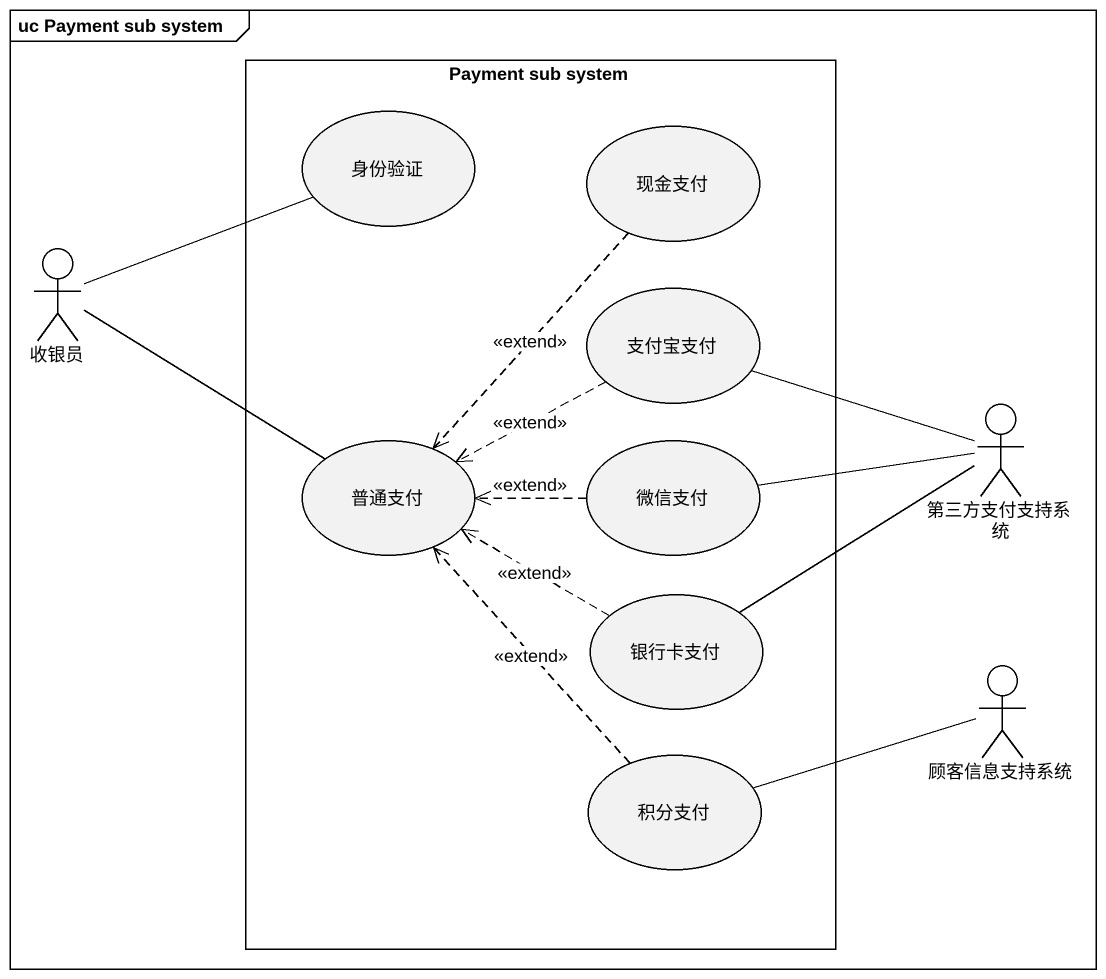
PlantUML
@startuml
mainframe uc Payment sub system
rectangle "Payment sub system" as Payment_sub_system {
  usecase 身份验证
  usecase 现金支付
  usecase 支付宝支付
  usecase 普通支付
  usecase 微信支付
  usecase 银行卡支付
  usecase 积分支付
}
actor 收银员
actor 第三方支付支持系统
actor 顾客信息支持系统
现金支付 ..> 普通支付 : <<extend>>
收银员 -right- 身份验证
收银员 -right- 普通支付
支付宝支付 -right- 第三方支付支持系统
支付宝支付 .left.> 普通支付 : <<extend>>
微信支付 -right- 第三方支付支持系统
微信支付 .left.> 普通支付 : <<extend>>
银行卡支付 -right- 第三方支付支持系统
银行卡支付 .left.> 普通支付 : <<extend>>
积分支付 .up.> 普通支付 : <<extend>>
积分支付 -right- 顾客信息支持系统
@enduml
